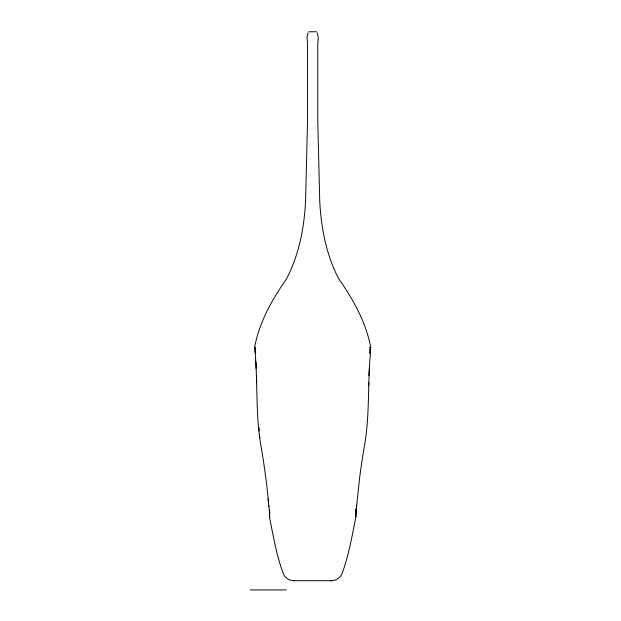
<?xml version="1.0" encoding="UTF-8"?>
<svg xmlns="http://www.w3.org/2000/svg" width="621" height="621" viewBox="0 0 621 621"><rect width="100%" height="100%" fill="white"/><g stroke="black" fill="none" stroke-linecap="round" stroke-linejoin="round"><path stroke-width="0.93" d="M255.231 347.325L255.635 353.621M356.524 506.868L359.73 476.967A208.959 41.498 -78.1 0 1 363.991 448.432C369.619 418.934 367.787 388.824 369.906 359.062A63.381 12.591 78.1 0 1 370.388 355.429L370.209 349.025L370.791 347.62C366.025 322.346 353.427 299.788 338.856 278.992C326.297 255.13 321.135 228.054 319.745 201.32L317.766 120.707L317.766 44.526L318.262 37.268L317.23 32.835M261.627 449.596C255.021 415.938 258.189 380.681 254.649 347.162C259.361 322.035 272.006 299.671 286.444 278.992C299.004 255.13 304.174 228.054 305.563 201.32L307.542 120.707L307.542 44.526L307.038 37.268L308.078 32.835M255.239 350.981L255.2 352.348M261.441 448.432L262.38 454.223A209.083 41.529 78.1 0 1 267.092 488.044L269.646 513.87L269.522 517.572C273.55 536.629 276.5 556.253 283.665 574.441C285.45 577.996 289.145 580.472 293.12 580.697L332.188 580.697C336.504 580.48 340.37 577.546 342.07 573.61C348.8 555.174 352.115 535.636 355.996 516.455L355.755 516.261M368.688 385.827L368.75 382.66M256.038 368.369L256.054 363.922M269.762 515.709L269.522 517.572M368.959 375.511L369.394 368.369M356.283 508.646L355.786 516.245L356.726 505.401M355.515 513.862L355.918 509.639M355.554 511.238L355.499 509.204M259.889 437.867L259.469 434.514M369.891 353.621L369.945 348.971L370.597 347.512M269.638 517.301L269.731 517.79M355.755 516.726L355.499 516.346M254.649 347.162L255.215 349.67M255.247 351.354L255.774 351.175L255.247 351.168M369.386 347.644L370.489 347.589M293.71 580.713L294.307 580.697M370.186 352.355L369.782 352.355L370.186 352.503M308.707 31.772L316.594 31.772M250.201 589.95L286.203 589.95M255.611 361.127L256.054 363.642M293.78 580.697L294.354 580.713M269.405 511.145L269.646 513.87M355.817 516.703L355.748 516.175M268.676 505.587L268.815 506.627M269.444 509.414L269.84 513.016M258.918 427.372L259.213 430.904M268.179 498.904L268.482 503.429M256.473 375.511L256.675 382.66M255.479 349.988L255.503 351.175M331.521 580.697L330.946 580.713L331.591 580.713"/></g></svg>
